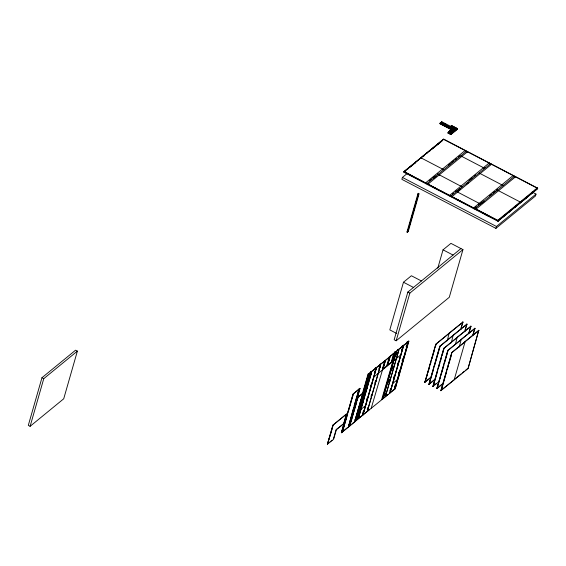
<?xml version="1.0" encoding="UTF-8"?>
<svg xmlns="http://www.w3.org/2000/svg" width="566" height="566" viewBox="0 0 566 566"><rect width="100%" height="100%" fill="white"/><g stroke="black" fill="none" stroke-linecap="round" stroke-linejoin="round"><path stroke-width="0.85" d="M41.969 377.713L28.3 425.377L30.104 426.318L63.717 398.789L77.386 351.118L75.582 350.184L41.969 377.713L43.766 378.654L77.386 351.118M30.104 426.318L43.766 378.654M407.18 173.521L402.405 177.427L401.86 179.337L495.915 228.381L535.464 195.985L536.009 194.081L532.09 192.037M497.967 221.256L403.891 172.241L404.11 171.498L443.659 139.102L537.7 188.188L537.495 188.888L497.946 221.285L498.151 220.577L537.7 188.188M333.607 438.353L336.112 429.615L343.81 423.63L336.353 429.743L333.615 439.273L327.396 444.211L332.865 425.144L346.42 414.036L341.553 432.771L344.51 423.057L344.05 423.113L344.51 423.057M327.516 444.268L332.985 425.208L346.541 414.1M331.287 431.985L327.396 444.211M331.761 430.323L332.468 427.839M332.95 426.177L333.424 424.521M409.352 167.373L407.867 168.986M409.883 167.331L410.032 166.821M414.857 163.263L415.005 162.746M415.677 162.194L415.479 162.732M343.689 423.566L346.42 414.036M341.312 432.65L344.277 422.929M341.553 432.771L344.291 423.241M342.076 432.183L353.014 394.049L358.993 388.991L348.302 427.245L342.076 432.183L347.382 427.677M420.651 158.119L420.559 158.586M342.197 432.247L353.134 394.113L359.233 389.118M420.991 157.843L443.808 169.736M342.635 431.561L344.34 425.632M344.828 423.934L347.743 413.767M348.224 412.076L351.139 401.902M351.627 400.212L353.573 393.434M421.125 158.126L421.33 157.567M423.106 156.506L423.255 155.99L423.849 156.322M353.651 407.633L348.302 427.245M354.132 405.935L357.047 395.768M357.535 394.077L358.993 388.991M426.785 153.478L426.983 152.94M348.642 426.644L359.806 388.326L349.109 426.587L348.642 426.644L359.806 388.326M348.882 426.771L360.047 388.453M349.477 426.127L357.677 397.523L362.749 393.207L357.797 397.587L349.477 426.127L350.036 425.505M350.998 422.144L353.41 413.732M353.892 412.048L356.785 401.952M357.273 400.268L358.236 396.908M407.669 231.48L418.592 193.324L419.13 193.607L408.185 231.749L407.654 231.459L406.975 232.01L407.527 232.286L418.465 194.152L417.913 193.883L406.975 232.01L407.527 232.286M431.808 149.382L431.95 148.865M432.481 148.823L432.629 148.313M362.325 393.986L368.063 373.977L368.799 373.376M454.795 131.333L439.923 123.671L440.072 123.162L440.751 122.603L455.856 130.477L440.73 122.631L440.079 123.169L454.887 130.888L455.559 130.329L455.404 130.831M351.974 423.92L354.549 421.804L362.749 393.207M368.141 375.208L368.629 373.518L355.243 419.894L355.809 419.427M349.597 426.191L354.79 421.932L363.131 392.691M363.528 391.311L366.478 381.024M366.931 379.446L367.674 376.85M440.751 122.603L440.596 123.105M388.983 358.349L389.436 356.764L408.885 341.156L395.224 388.821L355.427 421.09L369.096 373.418L389.868 356.792L389.302 357.259M355.667 421.21L369.336 373.546L408.885 341.156M441.614 122.291L441.82 121.732L441.055 122.737M356.509 419.795L369.796 373.9L356.679 419.654L355.512 419.272M357.337 417.8L357.889 415.897L356.884 415.373M361.136 404.548L361.688 402.645M364.914 391.396L365.155 389.33M368.933 377.38L369.173 375.322M370.058 373.645L370.539 371.947L371.579 371.501L370.709 371.812L370.228 373.503M369.74 374.855L369.492 376.921L368.763 377.522M359.46 414.609L358.724 415.211L358.179 417.114L358.915 416.512M367.03 388.198L366.294 388.8L365.749 390.71L366.485 390.108M371.048 374.19L370.313 374.791L369.768 376.694L370.504 376.093M358.745 416.654L359.29 414.744M362.544 403.402L363.089 401.492M366.315 390.243L366.86 388.34M370.334 376.234L370.879 374.324M426.106 183.823L426.255 183.306M437.454 144.755L437.603 144.238M438.134 144.196L438.282 143.686M404.11 171.498L426.856 183.617L466.405 151.228M427.309 184.445L427.457 183.936M428.052 184.247L427.91 184.764L428.25 184.466M375.569 370.482L374.833 371.084L374.289 372.994L375.025 372.393M363.266 412.954L363.811 411.043M367.065 399.702L367.61 397.792M370.836 386.543L371.381 384.639M374.855 372.534L375.4 370.624M430.054 185.287L429.905 185.804L430.252 185.506M505.134 171.427L537.643 188.379L498.066 220.775L404.039 171.724L443.659 139.102M379.093 366.237L379.581 364.546L380.614 364.101L379.751 364.405L379.262 366.103M444.19 139.668L443.588 139.335M421.401 280.962L411.39 275.748L403.48 282.229L389.811 329.893L396.745 333.501M376.072 380.798L375.336 381.399L374.791 383.302L375.527 382.701M380.09 366.782L379.354 367.384L378.81 369.294L379.545 368.692M367.787 409.246L368.332 407.343M371.586 395.995L372.131 394.092M375.357 382.842L375.902 380.939M379.376 368.827L379.92 366.924M447.89 132.989L450.946 134.503L447.89 132.989L448.718 131.92L451.718 133.484L451.562 133.986M451.038 132.409L452.545 133.201L452.694 132.685L449.687 131.121L448.866 132.189L451.866 133.753L448.697 131.949M457.413 129.19L457.561 128.68L451.562 125.553L450.734 126.621L456.797 129.685L450.748 126.593M453.875 132.126L450.819 130.605L451.64 129.536L454.647 131.1L453.819 132.168L450.331 130.208L449.68 130.739L449.524 131.248L452.842 132.939M449.546 131.637L449.687 131.121M450.352 130.18L450.196 130.682M382.92 368.551L384.944 361.497M383.09 368.416L385.113 361.356M451.491 130.053L451.64 129.536L450.968 130.102L453.974 131.666M450.89 134.552L451.718 133.484M451.866 133.753L452.694 132.685M453.5 132.402L453.649 131.899L452.828 132.968L449.588 131.185M460.95 248.573L407.838 292.07L394.169 339.734L396.172 340.782L449.284 297.284L462.953 249.62L450.939 243.359L443.029 249.832L437.759 268.234M387.441 364.851L389.465 357.797M387.611 364.709L389.634 357.655M454.647 131.1L454.441 131.659L452.991 130.824M389.797 357.521L387.781 364.575L386.875 365.311L388.899 358.257L389.797 357.521L388.998 357.104M454.731 131.397L454.88 130.88M455.8 130.52L456.628 129.451L441.798 121.761L441.147 122.298L455.955 130.017M456.479 129.968L456.628 129.451M396.172 340.782L409.841 293.117L462.953 249.62M456.741 129.756L457.561 128.68L451.541 125.581L451.406 126.055M392.988 354.811L393.349 353.538M393.42 354.557L391.396 361.61L392.295 360.867L394.318 353.814L393.115 354.401M391.962 361.15L393.978 354.097M392.125 361.009L394.148 353.955M382.269 399.426L395.938 351.762M383.939 396.016L384.484 394.113M387.738 382.772L387.986 380.706M391.509 369.612L391.757 367.553M395.528 355.597L395.775 353.538M390.384 379.142L389.649 379.744L389.104 381.647L389.84 381.045M394.155 365.983L393.427 366.584L392.875 368.494L393.611 367.893M385.87 394.438L386.415 392.528M389.67 381.187L390.215 379.277M393.441 368.027L393.993 366.124M397.459 354.019L398.004 352.109M398.839 350.113L385.545 396.016L398.839 350.113L397.841 349.597M401.874 347.588L402.355 345.89L403.225 345.585L402.185 346.031M398.676 362.282L397.948 362.884L397.396 364.787L398.131 364.186M390.391 390.731L390.936 388.828M394.191 377.48L394.735 375.576M397.962 364.327L398.506 362.424M401.98 350.312L402.525 348.408M460.752 155.855L484.772 168.378L483.223 167.571M395.082 386.889L395.627 384.986M398.881 373.638L399.426 371.735M402.652 360.485L403.204 358.575M406.671 346.47L407.216 344.567M408.051 342.572L394.757 388.467L408.051 342.572L407.053 342.048M397.488 379.956L395.224 388.821M408.652 341.029L397.955 379.291L392.861 383.295M450.119 196.345L450.267 195.829M426.884 183.504L450.869 196.14L490.418 163.751M451.321 196.968L451.47 196.452M465.655 151.433L465.804 150.917M466.858 152.056L467.007 151.539M456.521 191.513L480.534 204.036L478.985 203.229M479.119 173.005L503.132 185.528M474.131 208.868L476.261 206.732M431.724 376.85L424.818 382.34L435.756 344.206L449.319 333.098M424.939 382.404L435.877 344.27L462.995 322.061L449.199 333.041L447.246 340.789M450.904 196.027L474.881 208.663L514.43 176.274M424.818 382.34L427.571 374.091M428.052 372.4L429.757 366.464M430.245 364.773L430.974 362.226M431.943 358.837L433.16 354.606M433.641 352.908L434.37 350.368M435.346 346.979L436.075 344.432M475.334 209.491L475.482 208.974M490.871 164.579L491.019 164.062M435.721 378.937L428.823 384.427L439.761 346.293L453.316 335.185M428.943 384.491L439.881 346.357L467 324.148L453.196 335.129L451.251 342.876M429.629 382.956L430.358 380.416M430.839 378.725L433.761 368.551M434.242 366.86L437.157 356.693M437.645 354.995L440.32 345.677M439.725 381.024L432.827 386.514L443.758 348.38L457.321 337.272M432.948 386.578L443.878 348.444L470.997 326.235L457.201 337.216L455.496 344.114M433.627 385.043L434.355 382.503M434.844 380.812L437.759 370.638M438.735 367.249L439.945 363.011M440.433 361.32L441.162 358.773M442.131 355.384L443.348 351.153M443.836 349.455L444.324 347.757M486.088 214.507L485.939 215.023L486.286 214.726L490.029 216.7M443.73 383.111L436.832 388.601L447.763 350.467L461.325 339.359M436.952 388.665L447.883 350.531L475.001 328.322L461.205 339.303L459.259 347.05M436.832 388.601L440.546 376.963M441.034 375.272L443.949 365.098M444.437 363.407L447.352 353.241M447.84 351.543L448.322 349.845M488.09 215.547L487.942 216.063L488.288 215.766M497.479 190.155L520.692 202.26M461.049 373.963L454.272 379.517L465.202 341.39L478.765 330.282L468.068 368.537L440.829 390.689L451.767 352.554L465.323 341.447M440.949 390.752L451.887 352.618L479.006 330.41M440.829 390.689L441.388 390.066L446.737 371.423M447.225 369.732L448.435 365.495M448.923 363.797L450.14 359.559M450.628 357.868L451.357 355.328M461.049 327.87L462.755 321.934M460.809 329.688L462.995 322.061M465.054 329.957L466.759 324.021M464.806 331.775L467 324.148M495.915 228.381L496.46 226.471L536.009 194.081M498.285 221.002L496.042 219.813M468.818 332.886L470.756 326.108M513.687 176.472L513.829 175.962M469.051 333.013L470.997 326.235M503.259 216.934L503.407 216.417M514.883 177.101L515.032 176.585M503.882 216.424L504.087 215.865M472.815 334.973L474.761 328.195M473.056 335.1L475.001 328.322M508.891 212.292L509.039 211.783M509.513 211.783L509.697 211.252M509.57 211.741L509.711 211.224M478.765 330.282L468.068 368.537M514.558 207.68L514.706 207.163M515.18 207.17L515.385 206.611M520.211 203.053L520.359 202.536M520.833 202.543L521.031 201.977M523.939 199.996L524.088 199.48M525.071 199.069L525.213 198.553M525.856 198.425L526.005 197.909M526.479 197.916L526.684 197.35M532.189 193.239L532.337 192.723M355.427 421.09L369.329 409.706M389.33 393.32L394.368 389.196M428.823 384.427L434.808 379.362M432.827 386.514L433.386 385.892M439.923 123.671L454.788 131.347M404.053 171.753L412.671 164.699M413.994 163.616L443.61 139.363M403.891 172.241L405.242 171.144M410.52 166.814L415.182 163.008M429.353 151.384L430.719 150.28M432.707 148.639L442.131 140.941M425.717 182.761L465.266 150.372M429.566 180.639L431.525 178.99M433.047 177.781L434.341 176.634M437.221 174.342L437.893 173.776M442.874 169.715L443.546 169.149M448.314 165.279L450.274 163.588M451.682 162.52L453.684 160.843M455.05 159.768L456.38 158.636M458.41 157.008L459.762 155.905M428.122 184.014L467.672 151.624M449.729 195.284L489.279 162.895M452.262 194.237L453.564 193.126M455.58 191.478L456.26 190.926M468.966 180.561L472.313 177.774M475.681 175.014L473.983 176.387M483.774 168.427L485.119 167.324M452.135 196.536L491.684 164.147M473.742 207.807L513.291 175.418M478.249 205.14L480.272 203.449M489.611 195.836L491.628 194.18M492.979 193.077L494.981 191.393M496.347 190.325L497.677 189.193M502.198 185.499L502.87 184.933M474.916 208.55L476.148 209.059L515.697 176.67M476.148 209.059L497.755 220.33L537.304 187.933M519.043 203.201L520.402 202.09M531.474 193.02L532.832 191.888M534.863 190.247L536.228 189.115M375.06 368.247L376.093 367.801L375.23 368.112M395.393 351.592L394.665 352.194L395.224 351.734M397.672 349.731L398.705 349.286L398.139 349.753M407.35 342.204L407.916 341.744L406.883 342.189L407.881 342.713M384.781 360.959L385.043 360.337M393.823 353.552L394.389 353.092M388.594 358.101L389.16 357.641M369.308 375.612L370.044 375.01M395.903 353.835L396.639 353.234L396.094 355.137L395.358 355.738M398.174 351.967L397.445 352.576L396.893 354.479L397.629 353.877M402.695 348.267L401.966 348.868L401.414 350.779L402.15 350.177M407.386 344.425L406.657 345.027L406.105 346.937L406.841 346.335M371.551 384.498L370.815 385.099L370.27 387.01L371.006 386.408M391.884 367.843L392.62 367.242L392.075 369.152L391.339 369.754M403.367 358.441L402.638 359.042L402.086 360.945L402.822 360.344M364.745 391.538L365.473 390.936L366.025 389.026L365.289 389.627L364.292 389.104M361.518 402.787L362.254 402.178L361.702 404.089L360.966 404.69M363.259 401.358L362.523 401.959L361.978 403.862L362.714 403.261M367.78 397.657L367.044 398.259L366.499 400.162L367.235 399.561M372.301 393.95L371.565 394.552L371.02 396.462L371.756 395.86M388.113 381.003L388.849 380.402L388.304 382.305L387.568 382.906M394.905 375.435L394.169 376.036L393.625 377.947L394.361 377.345M399.596 371.593L398.86 372.195L398.315 374.105L399.051 373.503M363.98 410.902L363.245 411.503L362.7 413.413L363.436 412.812M368.501 407.202L367.766 407.803L367.221 409.713L367.957 409.112M384.314 394.254L385.05 393.653L384.505 395.556L383.769 396.158M386.585 392.394L385.849 392.995L385.305 394.898L386.04 394.297M391.106 388.686L390.37 389.288L389.825 391.198L390.561 390.597M395.797 384.845L395.061 385.446L394.516 387.356L395.252 386.755M354.946 419.739L355.674 419.137M357.167 417.941L357.903 417.34L358.455 415.43L357.719 416.031L356.714 415.515M329.992 441.926L332.023 440.256M388.05 394.375L381.647 399.617L393.094 360.655L382.701 369.173L371.254 408.128M425.384 381.717L430.125 377.833M434.745 384.781L436.096 383.67M437.391 387.979L442.131 384.095M441.388 390.066L454.392 379.581M462.408 372.86L464.438 371.19M465.797 370.079L467.148 368.968M450.883 126.105L456.889 129.246M443.999 123.452L445.569 124.279M453.847 130.017L455.411 130.838M449.673 130.732L452.977 132.465M449.015 131.673L452.022 133.251M448.039 132.472L451.045 134.05M444.352 139.731L504.759 171.229M465.86 151.398L468.202 152.622M489.25 163.595L490.814 164.409M439.704 175.17L438.19 174.25L462.167 186.886L460.618 186.08M435.296 175.906L436.492 176.528M459.309 188.421L460.512 189.051M483.322 200.944L484.524 201.574M434.164 176.825L435.367 177.455M458.177 189.348L459.38 189.978M482.19 201.871L483.392 202.501M433.032 177.752L434.235 178.382M458.248 190.905L457.045 190.275L458.219 190.912M474.393 207.955L475.956 208.769M405.001 172.34L411.885 175.948M418.012 179.125L423.361 181.934M432.148 186.497L436.046 188.549M440.723 190.99L444.621 193.02M446.185 193.813L450.076 195.864M457.102 199.508L460.993 201.56M462.556 202.352L464.113 203.187M471.131 206.845L478.143 210.502M482.048 212.519L485.939 214.571M402.405 177.427L496.46 226.471M443.029 249.832L453.041 255.054M403.48 282.229L413.484 287.443M407.838 292.07L409.841 293.117M403.799 345.168L390.13 392.832M401.061 354.698L373.942 376.906M390.236 356.269L387.505 365.806M376.673 367.376L363.011 415.041M365.742 405.511L358.165 411.553M497.755 220.33L498.151 220.577M371.544 372.47L358.42 418.232L371.544 372.47M376.065 368.77L362.94 414.524L376.065 368.77M380.585 365.07L367.461 410.824L380.585 365.07M384.378 361.957L382.354 369.018L383.26 368.275L385.283 361.221L384.378 361.957M396.228 352.257L383.104 398.011L396.228 352.257M403.19 346.555L390.066 392.309L403.19 346.555M531.658 193.282L531.509 193.798L531.665 193.289M418.592 193.324L417.913 193.883L418.599 193.346M468.103 182.818L466.759 183.922L468.132 182.811M363.846 390.2L363.28 390.66L363.846 390.2M482.26 203.42L481.065 202.798L482.239 203.435"/></g></svg>
